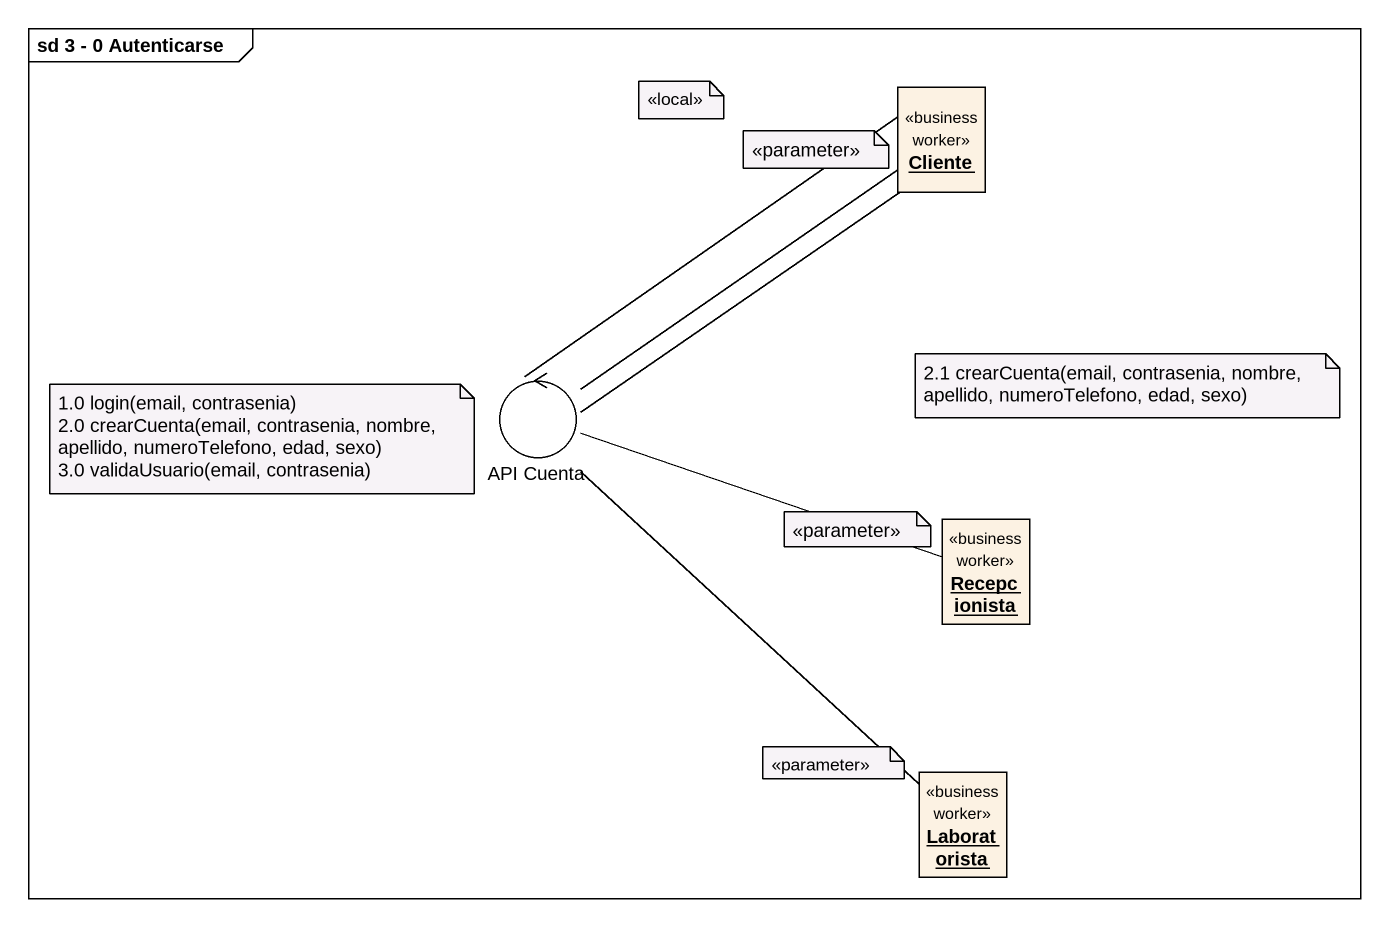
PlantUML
@startuml
mainframe sd 3 - 0 Autenticarse
allowmixing
hide circle
hide empty members
object Cliente <<business worker>>
control "API Cuenta" as API_Cuenta
object Recepcionista <<business worker>>
object Laboratorista <<business worker>>
API_Cuenta -up- Cliente
API_Cuenta -up- Cliente
API_Cuenta -up- Cliente
API_Cuenta -right- Recepcionista
API_Cuenta -- Laboratorista
note as N1
  <<local>>
end note
note as N2
  <<parameter>>
end note
note as N3
  1.0 login(email, contrasenia)
  2.0 crearCuenta(email, contrasenia, nombre, apellido, numeroTelefono, edad, sexo)
  3.0 validaUsuario(email, contrasenia)
end note
note as N4
  2.1 crearCuenta(email, contrasenia, nombre, apellido, numeroTelefono, edad, sexo)
end note
note as N5
  <<parameter>>
end note
note as N6
  <<parameter>>
end note
@enduml
